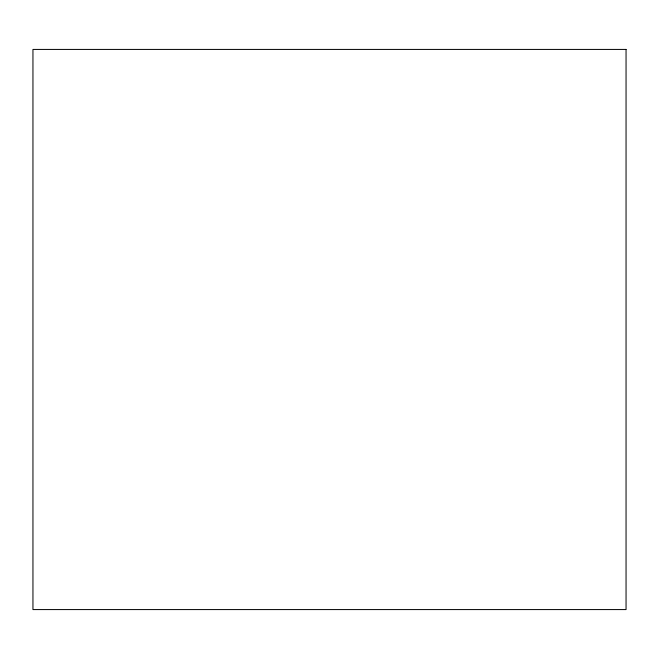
<?xml version="1.0" encoding="UTF-8"?>
<svg xmlns="http://www.w3.org/2000/svg" width="659" height="659" viewBox="0 0 659 659"><rect width="100%" height="100%" fill="white"/><g stroke="black" fill="none" stroke-linecap="round" stroke-linejoin="round"><path stroke-width="0.99" d="M626.05 49.425L32.95 49.425L32.95 609.575L626.05 609.575L626.05 49.425"/></g></svg>
